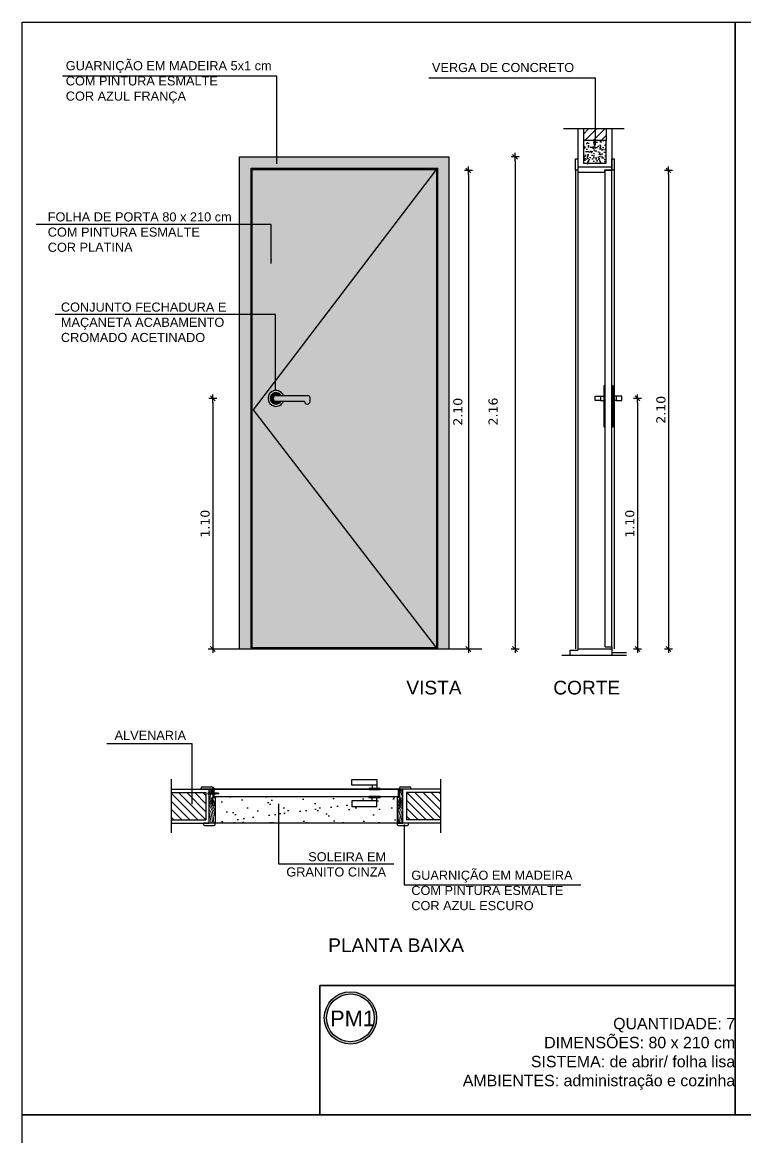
# Model space of a CAD drawing. Header units: inches. Extents: x 48 to 253, y 44 to 126.
# Drawn here: x 116.724 to 119.895, y 82.852 to 87.744 of the extents above; entities that cross this region are included whole.
import ezdxf

# ---------------------------------------------------------------- set-up
doc = ezdxf.new("R2010")
doc.units = ezdxf.units.IN
doc.header["$LTSCALE"] = 100
doc.header["$MEASUREMENT"] = 0
doc.linetypes.add('HIDDEN2', pattern=[0.1875, 0.125, -0.0625])
for name, color, linetype in [('01', 1, 'Continuous'), ('0_HATCH', 1, 'Continuous'), ('252', 252, 'Continuous'), ('A-01', 3, 'Continuous'), ('A-ALV', 6, 'Continuous'), ('A-ESQ', 1, 'Continuous'), ('A-HACH', 7, 'Continuous'), ('A-PERFIL', 3, 'Continuous'), ('A-REV', 2, 'Continuous'), ('A-SOLEIRA', 1, 'Continuous'), ('AR-TXT', 1, 'Continuous'), ('ARQ-CTA-1_025', 1, 'Continuous'), ('ARQ-SMB-1_025', 1, 'Continuous'), ('ARQ-TXT-1_025', 2, 'Continuous'), ('ARQ-TXT-1_200', 6, 'Continuous'), ('ARQ_CORTE2', 1, 'Continuous'), ('ARQ_ESQUADRIA', 2, 'Continuous'), ('TEXTO', 3, 'Continuous')]:
    doc.layers.add(name, color=color, linetype=linetype)
doc.layers.add('HAT', color=8, linetype='Continuous', lineweight=15)
doc.layers.add('REV-FNDE', color=1, linetype='Continuous', lineweight=30)
doc.styles.add('A16-E50', font='arial.ttf', dxfattribs={"height": 0.08})
doc.styles.add('ESC-50-A20', font='arial.ttf', dxfattribs={"height": 0.1})
doc.styles.add('FNDE Texto Cota 0025', font='verdana.ttf', dxfattribs={"height": 0.04})
doc.dimstyles.new('FNDE 1-0025', dxfattribs={"dimscale": 5, "dimtxt": 0.04, "dimasz": 0.0035, "dimexe": 0.15, "dimexo": 0.15, "dimgap": 0.0025, "dimtad": 1, "dimzin": 1, "dimdsep": 46, "dimtxsty": 'FNDE Texto Cota 0025', "dimblk": 'tic', "dimcen": 0.015, "dimdle": 0.15, "dimse1": 1, "dimse2": 1, "dimclrd": 251, "dimclre": 251, "dimclrt": 256, "dimaunit": 1, "dimadec": 3, "dimazin": 0, "dimtfac": 1, "dimtix": 1, "dimtmove": 2, "dimatfit": 3, "dimfxl": 0.15, "dimtvp": 1, "dimtolj": 1, "dimtzin": 0, "dimarcsym": 0})
pattern_1 = [(50, (48.129998, 175.930662), (0.035863009, -0.003137607), [0.00375, -0.04125]), (355, (48.129998, 175.930662), (-0.006937567, 0.037609607), [0.003, -0.033]), (100.4514, (48.132987, 175.9304), (0.028925469, 0.034471977), [0.00318701, -0.035057106]), (46.1842, (48.13, 175.94066), (0.053362052, -0.00827595), [0.005625, -0.061875]), (96.6356, (48.134445, 175.93997), (0.046733135, 0.048705894), [0.004780514, -0.05258565]), (351.1842, (48.13, 175.94066), (0.046733097, 0.04870593), [0.0045, -0.0495]), (21, (48.134998, 175.938162), (0.0298453526, -0.0201309445), [0.00375, -0.04125]), (326, (48.134998, 175.938162), (0.012165767, 0.036257502), [0.003, -0.033]), (71.4514, (48.137485, 175.936484), (0.042011131, 0.016126525), [0.00318701, -0.035057106]), (37.5, (48.129998, 175.930662), (0.0006079928, 0.0166446927), [0, -0.0326, 0, -0.0335, 0, -0.033125]), (7.5, (48.129998, 175.930662), (0.013153477, 0.0197205856), [0, -0.0191, 0, -0.03185, 0, -0.012625]), (327.5, (48.118848, 175.930662), (0.0266911218, -0.0011277436), [0, -0.0125, 0, -0.039, 0, -0.05175]), (317.5, (48.113848, 175.930662), (0.0291593085, 0.005005249), [0, -0.01625, 0, -0.0259, 0, -0.03675])]

# ---------------------------------------------------------------- blocks, each defined once
blk = doc.blocks.new('tic')
at = {"color": 251}
for p, q in [((-1, 0), (1, 0)), ((0, -1), (0, 1))]:
    blk.add_line(p, q, dxfattribs=at)
blk.add_line((-0.6, -0.6), (0.6, 0.6))
blk = doc.blocks.new('*D45')
at = {"layer": 'ARQ-CTA-1_025', "color": 251, "lineweight": -2}
blk.add_line((118.6822, 87.0758), (118.6822, 85.0108), dxfattribs=at)
at = {"layer": 'DEFPOINTS', "color": 0}
for p in [(118.5382, 87.0933), (118.5382, 84.9933), (118.6822, 84.9933)]:
    blk.add_point(p, dxfattribs=at)
at = {"layer": 'ARQ-CTA-1_025', "color": 251, "lineweight": -2, "xscale": 0.0175, "yscale": 0.0175, "zscale": 0.0175}
for p, rotation in [((118.6822, 87.0933), 90), ((118.6822, 84.9933), 270)]:
    blk.add_blockref('tic', p, dxfattribs=dict(at, rotation=rotation))
at = {"layer": 'ARQ-CTA-1_025', "insert": (118.6363, 86.0346), "char_height": 0.04, "attachment_point": 5, "rotation": 90, "style": 'FNDE Texto Cota 0025'}
blk.add_mtext('\\A1;2.10', dxfattribs=at)
blk = doc.blocks.new('*D46')
at = {"layer": 'ARQ-CTA-1_025', "color": 251, "lineweight": -2}
blk.add_line((117.5602, 86.0758), (117.5602, 85.0108), dxfattribs=at)
at = {"layer": 'DEFPOINTS', "color": 0}
for p in [(117.8277, 86.0933), (117.5602, 84.9933), (117.6377, 84.9933)]:
    blk.add_point(p, dxfattribs=at)
at = {"layer": 'ARQ-CTA-1_025', "color": 251, "lineweight": -2, "xscale": 0.0175, "yscale": 0.0175, "zscale": 0.0175}
for p, rotation in [((117.5602, 86.0933), 90), ((117.5602, 84.9933), 270)]:
    blk.add_blockref('tic', p, dxfattribs=dict(at, rotation=rotation))
at = {"layer": 'ARQ-CTA-1_025', "insert": (117.5268, 85.5433), "char_height": 0.04, "attachment_point": 5, "rotation": 90, "style": 'FNDE Texto Cota 0025'}
blk.add_mtext('\\A1;1.10', dxfattribs=at)
blk = doc.blocks.new('gf')
at = {"layer": 'ARQ_ESQUADRIA'}
blk.add_lwpolyline([(96.2233, 35.8294), (96.2233, 35.7164), (96.1983, 35.7164), (96.1983, 35.8664), (96.2133, 35.8664), (96.2133, 35.8294)], close=True, dxfattribs=at)
at = {"layer": 'HAT'}
for points in [[(96.2038, 35.8664), (96.2035, 35.8633), (96.199, 35.844), (96.1983, 35.8387)], [(96.2089, 35.8664), (96.2053, 35.8454), (96.2018, 35.8344), (96.2022, 35.8209), (96.2051, 35.8071), (96.2122, 35.7953), (96.2212, 35.7784), (96.2233, 35.7687)], [(96.2127, 35.8664), (96.2104, 35.8486), (96.2133, 35.8527)], [(96.1983, 35.8161), (96.1988, 35.8108), (96.2049, 35.7966), (96.2142, 35.7805), (96.2197, 35.7654), (96.2218, 35.7518), (96.2233, 35.748)], [(96.1983, 35.7796), (96.1984, 35.7793), (96.2063, 35.7613), (96.2145, 35.7164)], [(96.1985, 35.7954), (96.2014, 35.7882), (96.2106, 35.7723)], [(96.2106, 35.7723), (96.2159, 35.7508), (96.218, 35.7164)], [(96.1983, 35.7638), (96.2012, 35.7534), (96.2072, 35.7164)]]:
    blk.add_lwpolyline(points, dxfattribs=at)
for centre, major_axis, ratio in [((96.2143, 35.8103), (-0.0047, 0.0183), 0.259801), ((96.2149, 35.809), (-0.0047, 0.0154), 0.231808), ((96.2145, 35.8113), (-0.00083, 0.00584), 0.333069)]:
    blk.add_ellipse(centre, major_axis=major_axis, ratio=ratio, start_param=3.141593, end_param=9.424778, dxfattribs=at)
blk = doc.blocks.new('A$C372727FD')
at = {"linetype": 'Continuous'}
for p, q in [((0.0018, 0.0245), (0.002, 0.0223)), ((0.0027, 0.0219), (0.0025, 0.0249)), ((0.0027, 0.0245), (0.0032, 0.0245)), ((0.0029, 0.0223), (0.0034, 0.0223)), ((0.0036, 0.0219), (0.0034, 0.0249)), ((0.0036, 0.0245), (0.0041, 0.0245)), ((0.0038, 0.0223), (0.0043, 0.0223)), ((0.0045, 0.0219), (0.0043, 0.0249)), ((0.0046, 0.0245), (0.005, 0.0245)), ((0.0048, 0.0223), (0.0052, 0.0223)), ((0.0054, 0.0219), (0.0053, 0.0249)), ((0.0055, 0.0245), (0.0059, 0.0245)), ((0.0057, 0.0223), (0.0061, 0.0223)), ((0.0064, 0.0219), (0.0062, 0.0249)), ((0.0064, 0.0245), (0.0069, 0.0245)), ((0.0066, 0.0223), (0.0071, 0.0223)), ((0.0073, 0.0219), (0.0071, 0.0249)), ((0.0073, 0.0245), (0.0078, 0.0245)), ((0.0075, 0.0223), (0.008, 0.0223)), ((0.0082, 0.0219), (0.008, 0.0249)), ((0.0082, 0.0245), (0.0087, 0.0245)), ((0.0084, 0.0223), (0.0089, 0.0223)), ((0.0091, 0.0219), (0.0089, 0.0249)), ((0.0092, 0.0245), (0.0096, 0.0245)), ((0.0094, 0.0223), (0.0098, 0.0223)), ((0.0101, 0.0219), (0.0099, 0.0249)), ((0.0101, 0.0245), (0.0106, 0.0245)), ((0.0103, 0.0223), (0.0107, 0.0223)), ((0.011, 0.0219), (0.0108, 0.0249)), ((0.011, 0.0245), (0.0115, 0.0245)), ((0.0112, 0.0223), (0.0117, 0.0223)), ((0.0119, 0.0219), (0.0117, 0.0249)), ((0.0119, 0.0245), (0.0124, 0.0245)), ((0.0121, 0.0223), (0.0126, 0.0223)), ((0.0128, 0.0219), (0.0126, 0.0249)), ((0.0129, 0.0245), (0.0133, 0.0245)), ((0.013, 0.0223), (0.0135, 0.0223)), ((0.0137, 0.0219), (0.0135, 0.0249)), ((0.0138, 0.0245), (0.0142, 0.0245)), ((0.014, 0.0223), (0.0144, 0.0223)), ((0.0147, 0.0219), (0.0145, 0.0249)), ((0.022, 0.0249), (0.022, 0.0219)), ((0.0274, 0.0219), (0.0274, 0.0249)), ((0.0347, 0.0249), (0.0349, 0.0219)), ((0.0354, 0.0245), (0.0349, 0.0245)), ((0.0356, 0.0223), (0.0351, 0.0223)), ((0.0356, 0.0249), (0.0358, 0.0219)), ((0.0363, 0.0245), (0.0358, 0.0245)), ((0.0365, 0.0223), (0.036, 0.0223)), ((0.0365, 0.0249), (0.0367, 0.0219)), ((0.0372, 0.0245), (0.0368, 0.0245)), ((0.0374, 0.0223), (0.0369, 0.0223)), ((0.0374, 0.0249), (0.0376, 0.0219)), ((0.0381, 0.0245), (0.0377, 0.0245)), ((0.0383, 0.0223), (0.0379, 0.0223)), ((0.0384, 0.0249), (0.0386, 0.0219)), ((0.0391, 0.0245), (0.0386, 0.0245)), ((0.0393, 0.0223), (0.0388, 0.0223)), ((0.0393, 0.0249), (0.0395, 0.0219)), ((0.04, 0.0245), (0.0395, 0.0245)), ((0.0402, 0.0223), (0.0397, 0.0223)), ((0.0402, 0.0249), (0.0404, 0.0219)), ((0.0409, 0.0245), (0.0404, 0.0245)), ((0.0411, 0.0223), (0.0406, 0.0223)), ((0.0411, 0.0249), (0.0413, 0.0219)), ((0.0418, 0.0245), (0.0414, 0.0245)), ((0.042, 0.0223), (0.0416, 0.0223)), ((0.0421, 0.0249), (0.0422, 0.0219)), ((0.0427, 0.0245), (0.0423, 0.0245)), ((0.0429, 0.0223), (0.0425, 0.0223)), ((0.043, 0.0249), (0.0432, 0.0219)), ((0.0437, 0.0245), (0.0432, 0.0245)), ((0.0439, 0.0223), (0.0434, 0.0223)), ((0.0439, 0.0249), (0.0441, 0.0219)), ((0.0446, 0.0245), (0.0441, 0.0245)), ((0.0448, 0.0223), (0.0443, 0.0223)), ((0.0448, 0.0249), (0.045, 0.0219)), ((0.0455, 0.0245), (0.0451, 0.0245)), ((0.0457, 0.0223), (0.0452, 0.0223)), ((0.0457, 0.0249), (0.0459, 0.0219)), ((0.0464, 0.0245), (0.046, 0.0245)), ((0.0466, 0.0223), (0.0462, 0.0223)), ((0.0467, 0.0249), (0.0469, 0.0219)), ((0.0475, 0.0223), (0.0474, 0.0245))]:
    blk.add_line(p, q, dxfattribs=at)
for points in [[(0.0024, 0.0223), (0.002, 0.0223), (0.0018, 0.0219), (0, 0.0234), (0.0016, 0.0249), (0.0018, 0.0245), (0.0023, 0.0245)], [(0.0147, 0.0245), (0.0149, 0.0249), (0.022, 0.0249), (0.024, 0.0269), (0.024, 0.0239), (0.0227, 0.0239), (0.0227, 0.0229), (0.024, 0.0229), (0.024, 0.0199), (0.022, 0.0219), (0.0151, 0.0219), (0.0149, 0.0223)], [(0.0346, 0.0223), (0.0344, 0.0219), (0.0274, 0.0219), (0.0254, 0.0199), (0.0254, 0.0229), (0.0266, 0.0229), (0.0266, 0.0239), (0.0254, 0.0239), (0.0254, 0.0269), (0.0274, 0.0249), (0.0342, 0.0249), (0.0345, 0.0245)], [(0.0469, 0.0245), (0.0474, 0.0245), (0.0476, 0.0249), (0.0493, 0.0234), (0.0478, 0.0219), (0.0475, 0.0223), (0.0471, 0.0223)]]:
    blk.add_lwpolyline(points, dxfattribs=at)
for points in [[(0.0029, 0.0223), (0.0027, 0.0245), (0.0025, 0.0249), (0.0023, 0.0245), (0.0024, 0.0223), (0.0027, 0.0219)], [(0.0038, 0.0223), (0.0036, 0.0245), (0.0034, 0.0249), (0.0032, 0.0245), (0.0034, 0.0223), (0.0036, 0.0219)], [(0.0048, 0.0223), (0.0046, 0.0245), (0.0043, 0.0249), (0.0041, 0.0245), (0.0043, 0.0223), (0.0045, 0.0219)], [(0.0057, 0.0223), (0.0055, 0.0245), (0.0053, 0.0249), (0.005, 0.0245), (0.0052, 0.0223), (0.0054, 0.0219)], [(0.0066, 0.0223), (0.0064, 0.0245), (0.0062, 0.0249), (0.0059, 0.0245), (0.0061, 0.0223), (0.0064, 0.0219)], [(0.0075, 0.0223), (0.0073, 0.0245), (0.0071, 0.0249), (0.0069, 0.0245), (0.0071, 0.0223), (0.0073, 0.0219)], [(0.0084, 0.0223), (0.0082, 0.0245), (0.008, 0.0249), (0.0078, 0.0245), (0.008, 0.0223), (0.0082, 0.0219)], [(0.0094, 0.0223), (0.0092, 0.0245), (0.0089, 0.0249), (0.0087, 0.0245), (0.0089, 0.0223), (0.0091, 0.0219)], [(0.0103, 0.0223), (0.0101, 0.0245), (0.0099, 0.0249), (0.0096, 0.0245), (0.0098, 0.0223), (0.0101, 0.0219)], [(0.0112, 0.0223), (0.011, 0.0245), (0.0108, 0.0249), (0.0106, 0.0245), (0.0107, 0.0223), (0.011, 0.0219)], [(0.0121, 0.0223), (0.0119, 0.0245), (0.0117, 0.0249), (0.0115, 0.0245), (0.0117, 0.0223), (0.0119, 0.0219)], [(0.013, 0.0223), (0.0129, 0.0245), (0.0126, 0.0249), (0.0124, 0.0245), (0.0126, 0.0223), (0.0128, 0.0219)], [(0.014, 0.0223), (0.0138, 0.0245), (0.0135, 0.0249), (0.0133, 0.0245), (0.0135, 0.0223), (0.0137, 0.0219)], [(0.0149, 0.0223), (0.0147, 0.0245), (0.0145, 0.0249), (0.0142, 0.0245), (0.0144, 0.0223), (0.0147, 0.0219)], [(0.0345, 0.0245), (0.0346, 0.0223), (0.0349, 0.0219), (0.0351, 0.0223), (0.0349, 0.0245), (0.0347, 0.0249)], [(0.0354, 0.0245), (0.0356, 0.0223), (0.0358, 0.0219), (0.036, 0.0223), (0.0358, 0.0245), (0.0356, 0.0249)], [(0.0363, 0.0245), (0.0365, 0.0223), (0.0367, 0.0219), (0.0369, 0.0223), (0.0368, 0.0245), (0.0365, 0.0249)], [(0.0372, 0.0245), (0.0374, 0.0223), (0.0376, 0.0219), (0.0379, 0.0223), (0.0377, 0.0245), (0.0374, 0.0249)], [(0.0381, 0.0245), (0.0383, 0.0223), (0.0386, 0.0219), (0.0388, 0.0223), (0.0386, 0.0245), (0.0384, 0.0249)], [(0.0391, 0.0245), (0.0393, 0.0223), (0.0395, 0.0219), (0.0397, 0.0223), (0.0395, 0.0245), (0.0393, 0.0249)], [(0.04, 0.0245), (0.0402, 0.0223), (0.0404, 0.0219), (0.0406, 0.0223), (0.0404, 0.0245), (0.0402, 0.0249)], [(0.0409, 0.0245), (0.0411, 0.0223), (0.0413, 0.0219), (0.0416, 0.0223), (0.0414, 0.0245), (0.0411, 0.0249)], [(0.0418, 0.0245), (0.042, 0.0223), (0.0422, 0.0219), (0.0425, 0.0223), (0.0423, 0.0245), (0.0421, 0.0249)], [(0.0427, 0.0245), (0.0429, 0.0223), (0.0432, 0.0219), (0.0434, 0.0223), (0.0432, 0.0245), (0.043, 0.0249)], [(0.0437, 0.0245), (0.0439, 0.0223), (0.0441, 0.0219), (0.0443, 0.0223), (0.0441, 0.0245), (0.0439, 0.0249)], [(0.0446, 0.0245), (0.0448, 0.0223), (0.045, 0.0219), (0.0452, 0.0223), (0.0451, 0.0245), (0.0448, 0.0249)], [(0.0455, 0.0245), (0.0457, 0.0223), (0.0459, 0.0219), (0.0462, 0.0223), (0.046, 0.0245), (0.0457, 0.0249)], [(0.0464, 0.0245), (0.0466, 0.0223), (0.0469, 0.0219), (0.0471, 0.0223), (0.0469, 0.0245), (0.0467, 0.0249)]]:
    blk.add_lwpolyline(points, close=True, dxfattribs=at)
at = {"linetype": 'HIDDEN2', "ltscale": 0.035}
for points in [[(0.0222, 0.004), (0.0222, 0.039), (0.0234, 0.039)], [(0.0271, 0.004), (0.0271, 0.039), (0.0259, 0.039)]]:
    blk.add_lwpolyline(points, dxfattribs=at)
for points in [[(0.0234, 0.039), (0.024, 0.039), (0.024, 0.0048)], [(0.0259, 0.039), (0.0254, 0.039), (0.0254, 0.0048)]]:
    blk.add_lwpolyline(points)
for radius in [0.0037, 0.0033]:
    blk.add_circle((0.0247, 0.0012), radius)
blk = doc.blocks.new('*D50')
at = {"layer": 'ARQ-CTA-1_025', "color": 251, "lineweight": -2}
blk.add_line((118.887, 87.1358), (118.887, 85.0108), dxfattribs=at)
at = {"layer": 'DEFPOINTS', "color": 0}
for p in [(118.5982, 87.1533), (118.693, 84.9933), (118.887, 84.9933)]:
    blk.add_point(p, dxfattribs=at)
at = {"layer": 'ARQ-CTA-1_025', "color": 251, "lineweight": -2, "xscale": 0.0175, "yscale": 0.0175, "zscale": 0.0175}
for p, rotation in [((118.887, 87.1533), 90), ((118.887, 84.9933), 270)]:
    blk.add_blockref('tic', p, dxfattribs=dict(at, rotation=rotation))
at = {"layer": 'ARQ-CTA-1_025', "insert": (118.7912, 86.0357), "char_height": 0.04, "attachment_point": 5, "rotation": 90, "style": 'FNDE Texto Cota 0025'}
blk.add_mtext('\\A1;2.16', dxfattribs=at)
blk = doc.blocks.new('*D51')
at = {"layer": 'ARQ-CTA-1_025', "color": 251, "lineweight": -2}
blk.add_line((119.4244, 86.0758), (119.4244, 85.0108), dxfattribs=at)
at = {"layer": 'DEFPOINTS', "color": 0}
for p in [(119.3558, 86.0933), (119.3121, 84.9933), (119.4244, 84.9933)]:
    blk.add_point(p, dxfattribs=at)
at = {"layer": 'ARQ-CTA-1_025', "color": 251, "lineweight": -2, "xscale": 0.0175, "yscale": 0.0175, "zscale": 0.0175}
for p, rotation in [((119.4244, 86.0933), 90), ((119.4244, 84.9933), 270)]:
    blk.add_blockref('tic', p, dxfattribs=dict(at, rotation=rotation))
at = {"layer": 'ARQ-CTA-1_025', "insert": (119.3911, 85.5433), "char_height": 0.04, "attachment_point": 5, "rotation": 90, "style": 'FNDE Texto Cota 0025'}
blk.add_mtext('\\A1;1.10', dxfattribs=at)
blk = doc.blocks.new('*D55')
at = {"layer": 'ARQ-CTA-1_025', "color": 251, "lineweight": -2}
blk.add_line((119.561, 87.0758), (119.561, 85.0108), dxfattribs=at)
at = {"layer": 'DEFPOINTS', "color": 0}
for p in [(119.2397, 87.0933), (119.2397, 84.9933), (119.561, 84.9933)]:
    blk.add_point(p, dxfattribs=at)
at = {"layer": 'ARQ-CTA-1_025', "color": 251, "lineweight": -2, "xscale": 0.0175, "yscale": 0.0175, "zscale": 0.0175}
for p, rotation in [((119.561, 87.0933), 90), ((119.561, 84.9933), 270)]:
    blk.add_blockref('tic', p, dxfattribs=dict(at, rotation=rotation))
at = {"layer": 'ARQ-CTA-1_025', "insert": (119.5276, 86.0433), "char_height": 0.04, "attachment_point": 5, "rotation": 90, "style": 'FNDE Texto Cota 0025'}
blk.add_mtext('\\A1;2.10', dxfattribs=at)

msp = doc.modelspace()

# ---------------------------------------------------------------- hatches: boundary and pattern name
at = {"layer": '01'}
for points in [[(117.8594, 86.1058), (117.8704, 86.1058, 5.415339), (117.8704, 86.0808), (117.8594, 86.0808, -3.732051)], [(117.9627, 86.0808, 1), (117.9877, 86.0808), (117.9877, 86.0958, 0.414214), (117.9777, 86.1058), (117.8377, 86.1058, 1), (117.8377, 86.0808)]]:
    msp.add_hatch(color=250, dxfattribs=at).paths.add_polyline_path(points)
msp.add_hatch(color=250, dxfattribs=at).paths.add_polyline_path([(117.8377, 86.1058), (117.8594, 86.1058, 3.732051), (117.8594, 86.0808), (117.8377, 86.0808, -1)], flags=17)
at = {"layer": '0_HATCH'}
msp.add_hatch(color=160, dxfattribs=at).paths.add_polyline_path([(118.5982, 87.1533), (117.6782, 87.1533), (117.6782, 84.9933), (117.7282, 84.9933), (117.7282, 87.1033), (118.5482, 87.1033), (118.5482, 84.9933), (118.5982, 84.9933)])
at = {"layer": '252'}
h = msp.add_hatch(dxfattribs=at)
h.set_pattern_fill('ANSI31', color=252, scale=0.2, style=0)
h.set_pattern_definition([(45, (100.360623, 81.084442), (-0.01767767, 0.01767767), [])])
h.paths.add_polyline_path([(119.2871, 87.2764), (119.1871, 87.2764), (119.1871, 87.2253), (119.2871, 87.2253)])
h = msp.add_hatch(dxfattribs=at)
h.set_pattern_fill('AR-CONC,_O', color=252, scale=0.005)
h.set_pattern_definition(pattern_1)
edge = h.paths.add_edge_path()
edge.add_line((119.2871, 87.2253), (119.1871, 87.2253))
edge.add_line((119.1871, 87.2253), (119.1871, 87.125))
edge.add_line((119.1871, 87.125), (119.2268, 87.125))
edge.add_line((119.2268, 87.125), (119.2282, 87.1255))
edge.add_line((119.2282, 87.1255), (119.2173, 87.1553))
edge.add_line((119.2173, 87.1553), (119.2135, 87.1539))
edge.add_line((119.2135, 87.1539), (119.2106, 87.1619))
edge.add_line((119.2106, 87.1619), (119.2144, 87.1633))
edge.add_line((119.2144, 87.1633), (119.208, 87.181))
edge.add_arc((119.2075, 87.1808), 0.0005, 20, 109.9999)
edge.add_line((119.2073, 87.1813), (119.203, 87.1797))
edge.add_line((119.203, 87.1797), (119.2003, 87.1778))
edge.add_line((119.2003, 87.1778), (119.2065, 87.1851))
edge.add_line((119.2065, 87.1851), (119.2062, 87.186))
edge.add_arc((119.2069, 87.1862), 0.00075, 20, 195.5558, ccw=False)
edge.add_line((119.2076, 87.1864), (119.2079, 87.1857))
edge.add_line((119.2079, 87.1857), (119.2173, 87.184))
edge.add_line((119.2173, 87.184), (119.214, 87.1837))
edge.add_line((119.214, 87.1837), (119.2097, 87.1821))
edge.add_arc((119.2099, 87.1817), 0.0005, 110.0001, 200)
edge.add_line((119.2094, 87.1815), (119.2156, 87.1643))
edge.add_arc((119.2161, 87.1645), 0.0005, 200, 290.0001)
edge.add_line((119.2163, 87.164), (119.2196, 87.1652))
edge.add_line((119.2196, 87.1652), (119.2218, 87.1591))
edge.add_line((119.2218, 87.1591), (119.218, 87.1577))
edge.add_line((119.218, 87.1577), (119.2282, 87.1298))
edge.add_arc((119.2287, 87.13), 0.0005, 200, 290.0001)
edge.add_line((119.2288, 87.1295), (119.2321, 87.1307))
edge.add_line((119.2321, 87.1307), (119.2342, 87.125))
edge.add_line((119.2342, 87.125), (119.2871, 87.1253))
edge.add_line((119.2871, 87.1253), (119.2871, 87.2253))
h = msp.add_hatch(dxfattribs=at)
h.set_pattern_fill('AR-CONC,_O', color=252, scale=0.005)
h.set_pattern_definition(pattern_1)
edge = h.paths.add_edge_path()
edge.add_line((119.2871, 87.2253), (119.1871, 87.2253))
edge.add_line((119.1871, 87.2253), (119.1871, 87.125))
edge.add_line((119.1871, 87.125), (119.2268, 87.125))
edge.add_line((119.2268, 87.125), (119.2282, 87.1255))
edge.add_line((119.2282, 87.1255), (119.2173, 87.1553))
edge.add_line((119.2173, 87.1553), (119.2135, 87.1539))
edge.add_line((119.2135, 87.1539), (119.2106, 87.1619))
edge.add_line((119.2106, 87.1619), (119.2144, 87.1633))
edge.add_line((119.2144, 87.1633), (119.208, 87.181))
edge.add_arc((119.2075, 87.1808), 0.0005, 20, 109.9999)
edge.add_line((119.2073, 87.1813), (119.203, 87.1797))
edge.add_line((119.203, 87.1797), (119.2003, 87.1778))
edge.add_line((119.2003, 87.1778), (119.2065, 87.1851))
edge.add_line((119.2065, 87.1851), (119.2062, 87.186))
edge.add_arc((119.2069, 87.1862), 0.00075, 20, 195.5558, ccw=False)
edge.add_line((119.2076, 87.1864), (119.2079, 87.1857))
edge.add_line((119.2079, 87.1857), (119.2173, 87.184))
edge.add_line((119.2173, 87.184), (119.214, 87.1837))
edge.add_line((119.214, 87.1837), (119.2097, 87.1821))
edge.add_arc((119.2099, 87.1817), 0.0005, 110.0001, 200)
edge.add_line((119.2094, 87.1815), (119.2156, 87.1643))
edge.add_arc((119.2161, 87.1645), 0.0005, 200, 290.0001)
edge.add_line((119.2163, 87.164), (119.2196, 87.1652))
edge.add_line((119.2196, 87.1652), (119.2218, 87.1591))
edge.add_line((119.2218, 87.1591), (119.218, 87.1577))
edge.add_line((119.218, 87.1577), (119.2282, 87.1298))
edge.add_arc((119.2287, 87.13), 0.0005, 200, 290.0001)
edge.add_line((119.2288, 87.1295), (119.2321, 87.1307))
edge.add_line((119.2321, 87.1307), (119.2342, 87.125))
edge.add_line((119.2342, 87.125), (119.2871, 87.1253))
edge.add_line((119.2871, 87.1253), (119.2871, 87.2253))
h = msp.add_hatch(dxfattribs=at)
h.set_pattern_fill('ANSI31', color=252, scale=0.2, style=0)
h.set_pattern_definition([(315, (100.379986, 87.781357), (-0.01767767, -0.01767767), [])])
h.paths.add_polyline_path([(117.53, 84.2428), (117.53, 84.3628), (117.3789, 84.3628), (117.3789, 84.2428)])
h = msp.add_hatch(dxfattribs=at)
h.set_pattern_fill('ANSI31', color=252, scale=0.2, style=0)
h.set_pattern_definition([(315, (100.179986, 87.781357), (-0.01767767, -0.01767767), [])])
h.paths.add_polyline_path([(118.41, 84.3628), (118.5611, 84.3628), (118.5611, 84.2428), (118.41, 84.2428)])
at = {"layer": 'A-HACH'}
h = msp.add_hatch(dxfattribs=at)
h.set_pattern_fill('AR-SAND', color=251, scale=0.002, style=0)
h.set_pattern_definition([(37.5, (117.55999, 84.23052), (-0.0032, 0.097883), [0, -0.077216, 0, -0.08636, 0, -0.08255]), (7.5, (117.55999, 84.23052), (0.089905, 0.143365), [0, -0.041656, 0, -0.069596, 0, -0.02667]), (327.5, (117.49751, 84.23052), (0.1581985, 0.0002874), [0, -0.0254, 0, -0.09144, 0, -0.11938]), (317.5, (117.49751, 84.23052), (0.152711, 0.044586), [0, -0.0127, 0, -0.059944, 0, -0.06858])])
h.paths.add_polyline_path([(117.57, 84.2278), (118.37, 84.2278), (118.37, 84.3408), (118.38, 84.3408), (118.38, 84.3778), (118.295, 84.3778), (118.295, 84.3758), (118.375, 84.3758), (118.375, 84.3458), (118.295, 84.3458), (118.295, 84.3408), (118.2805, 84.3408), (118.2805, 84.3263), (118.2805, 84.3021), (118.1704, 84.3021), (118.1704, 84.3263), (118.2605, 84.3263), (118.2605, 84.3408), (118.245, 84.3408), (118.245, 84.3458), (117.565, 84.3458), (117.565, 84.3758), (118.245, 84.3758), (118.245, 84.3778), (117.5649, 84.3779, -0.378465), (117.56, 84.3779), (117.56, 84.3408), (117.57, 84.3408)])
at = {"layer": 'AR-TXT'}
h = msp.add_hatch(color=252, dxfattribs=at)
edge = h.paths.add_edge_path()
edge.add_arc((118.1646, 83.3737), 0.1148, 0, 360)
edge = h.paths.add_edge_path(flags=17)
edge.add_arc((118.1646, 83.3737), 0.1048, 0, 360)
at = {"layer": 'ARQ-TXT-1_200', "linetype": 'Continuous'}
h = msp.add_hatch(color=253, dxfattribs=at)
h.paths.add_polyline_path([(118.5432, 87.0983), (117.7332, 87.0983), (117.7332, 84.9983), (118.5432, 84.9983)])
h.paths.add_polyline_path([(117.9627, 86.0808), (117.8704, 86.0808, -5.415339), (117.8704, 86.1058), (117.9777, 86.1058, -0.414214), (117.9877, 86.0958), (117.9877, 86.0808, -1)], flags=16)

# ---------------------------------------------------------------- linework, layer by layer
at = {"color": 3}
for p, q in [((117.8377, 86.1058), (117.9777, 86.1058)), ((117.8377, 86.0808), (117.9627, 86.0808)), ((117.9877, 86.0808), (117.9877, 86.0958))]:
    msp.add_line(p, q, dxfattribs=at)
for centre, radius, start, end in [((117.8377, 86.0933), 0.035, 20.9248, 339.0752), ((117.8377, 86.0933), 0.025, 30, 330), ((117.8377, 86.0933), 0.0125, 90, 270), ((117.9752, 86.0808), 0.0125, 180, 0), ((117.9777, 86.0958), 0.01, 0, 90)]:
    msp.add_arc(centre, radius, start, end, dxfattribs=at)
at = {"layer": 'A-01', "color": 5}
for p, q in [((119.1871, 87.2764), (119.1871, 87.2253)), ((119.2871, 87.2764), (119.2871, 87.2253)), ((117.3789, 84.3628), (117.53, 84.3628)), ((117.53, 84.3628), (117.53, 84.2428)), ((118.5611, 84.3628), (118.41, 84.3628)), ((118.41, 84.3628), (118.41, 84.2428)), ((117.3789, 84.2428), (117.53, 84.2428)), ((118.5611, 84.2428), (118.41, 84.2428))]:
    msp.add_line(p, q, dxfattribs=at)
at = {"layer": 'A-01', "color": 1}
for p, q in [((117.6782, 87.1533), (118.5982, 87.1533)), ((117.6782, 84.9933), (117.6782, 87.1533)), ((118.5982, 84.9933), (118.5982, 87.1533)), ((117.7282, 87.1033), (118.5482, 87.1033)), ((117.7282, 84.9933), (117.7282, 87.1033)), ((118.5482, 84.9933), (118.5482, 87.1033)), ((119.1521, 87.0953), (119.1521, 84.9933)), ((119.1621, 87.0953), (119.1621, 84.9907)), ((119.3221, 87.0953), (119.3221, 84.9933)), ((119.2625, 86.1033), (119.2771, 86.1033)), ((119.2625, 86.0833), (119.2771, 86.0833)), ((119.3316, 86.1033), (119.3171, 86.1033)), ((119.3316, 86.0833), (119.3171, 86.0833)), ((119.3121, 85.0033), (119.3121, 84.9933))]:
    msp.add_line(p, q, dxfattribs=at)
at = {"layer": 'A-01', "color": 5}
msp.add_lwpolyline([(119.1871, 87.1253), (119.2871, 87.1253), (119.2871, 87.2253), (119.1871, 87.2253)], close=True, dxfattribs=at)
at = {"layer": 'A-01', "color": 1, "flags": 128}
for points in [[(119.2771, 86.1483), (119.2771, 85.9683), (119.2821, 85.9683), (119.2821, 86.1483)], [(119.3121, 86.1483), (119.3121, 85.9683), (119.3171, 85.9683), (119.3171, 86.1483)], [(119.2625, 86.0833), (119.2383, 86.0833), (119.2383, 86.1033), (119.2625, 86.1033)], [(119.3316, 86.0833), (119.3558, 86.0833), (119.3558, 86.1033), (119.3316, 86.1033)]]:
    msp.add_lwpolyline(points, close=True, dxfattribs=at)
at = {"layer": 'A-ALV'}
for p, q in [((119.3656, 87.2764), (119.0994, 87.2764)), ((119.0924, 84.9665), (119.3764, 84.9665)), ((117.3789, 84.1863), (117.3789, 84.4221)), ((118.5611, 84.1863), (118.5611, 84.4221))]:
    msp.add_line(p, q, dxfattribs=at)
at = {"layer": 'A-ALV', "color": 5}
for p, q in [((119.1272, 84.9879), (119.1621, 84.9879)), ((119.1272, 84.9879), (119.1272, 84.9665)), ((119.1621, 84.9933), (119.3121, 84.9933)), ((119.1621, 84.9933), (119.1621, 84.9879)), ((119.3121, 84.9933), (119.3121, 84.9665)), ((119.3121, 84.9772), (119.3764, 84.9772))]:
    msp.add_line(p, q, dxfattribs=at)
at = {"layer": 'A-ESQ', "color": 2}
for p, q in [((117.7332, 84.9983), (117.7332, 87.0983)), ((117.7332, 87.0983), (118.5432, 87.0983)), ((118.5432, 84.9983), (118.5432, 87.0983)), ((118.5432, 84.9983), (117.7332, 84.9983))]:
    msp.add_line(p, q, dxfattribs=at)
at = {"layer": 'A-ESQ', "color": 6}
msp.add_line((117.5405, 84.9933), (118.741, 84.9933), dxfattribs=at)
at = {"layer": 'A-PERFIL'}
for p, q in [((119.3121, 87.1453), (119.3121, 87.0953)), ((117.56, 84.3828), (117.56, 84.3778)), ((118.2605, 84.3954), (118.2605, 84.3808)), ((118.2805, 84.3954), (118.2805, 84.3808)), ((118.2605, 84.3263), (118.2605, 84.3408)), ((118.2805, 84.3263), (118.2805, 84.3408))]:
    msp.add_line(p, q, dxfattribs=at)
at = {"layer": 'A-PERFIL', "color": 2}
for p, q in [((119.2821, 85.0033), (119.2821, 87.0933)), ((119.3121, 85.0033), (119.3121, 87.0933)), ((119.2821, 85.0033), (119.3121, 85.0033))]:
    msp.add_line(p, q, dxfattribs=at)
at = {"layer": 'A-PERFIL', "flags": 128}
for points in [[(118.1704, 84.3954), (118.1704, 84.4195), (118.2805, 84.4195), (118.2805, 84.3954)], [(118.295, 84.3808), (118.245, 84.3808), (118.245, 84.3758), (118.295, 84.3758)], [(118.1704, 84.3263), (118.1704, 84.3021), (118.2805, 84.3021), (118.2805, 84.3263)], [(118.295, 84.3458), (118.245, 84.3458), (118.245, 84.3408), (118.295, 84.3408)]]:
    msp.add_lwpolyline(points, close=True, dxfattribs=at)
msp.add_lwpolyline([(117.565, 84.3458), (118.375, 84.3458), (118.375, 84.3758), (117.565, 84.3758), (117.565, 84.3458)], dxfattribs=at)
at = {"layer": 'A-REV'}
for p, q in [((119.1621, 87.2764), (119.1621, 87.1103)), ((119.3121, 87.2764), (119.3121, 87.1103)), ((119.1621, 87.1103), (119.3121, 87.1103)), ((119.2801, 87.0953), (119.2801, 87.0853)), ((119.3121, 87.0953), (119.2801, 87.0953)), ((119.3121, 87.0933), (119.2821, 87.0933)), ((119.2801, 87.0853), (119.1621, 87.0853)), ((117.3789, 84.3778), (117.545, 84.3778)), ((117.51, 84.3778), (117.51, 84.3828)), ((117.56, 84.3778), (117.51, 84.3778)), ((117.515, 84.3878), (117.555, 84.3878)), ((118.38, 84.3778), (118.38, 84.3828)), ((118.43, 84.3778), (118.38, 84.3778)), ((118.385, 84.3878), (118.425, 84.3878)), ((118.5611, 84.3778), (118.395, 84.3778)), ((118.43, 84.3828), (118.43, 84.3778)), ((117.3789, 84.2278), (117.545, 84.2278)), ((117.57, 84.2278), (117.52, 84.2278)), ((117.52, 84.2278), (117.52, 84.2228)), ((117.525, 84.2178), (117.565, 84.2178)), ((117.57, 84.2228), (117.57, 84.2278)), ((118.42, 84.2278), (118.37, 84.2278)), ((118.37, 84.2278), (118.37, 84.2228)), ((118.375, 84.2178), (118.415, 84.2178)), ((118.5611, 84.2278), (118.395, 84.2278)), ((118.42, 84.2228), (118.42, 84.2278))]:
    msp.add_line(p, q, dxfattribs=at)
for points in [[(119.1521, 87.1453), (119.1621, 87.1453), (119.1621, 87.0953), (119.1521, 87.0953)], [(119.3121, 87.1453), (119.3221, 87.1453), (119.3221, 87.0953), (119.3121, 87.0953)]]:
    msp.add_lwpolyline(points, close=True, dxfattribs=at)
for centre, start, end in [((117.515, 84.3828), 90, 180), ((117.555, 84.3828), 0, 90), ((118.385, 84.3828), 90, 180), ((118.425, 84.3828), 0, 90), ((117.525, 84.2228), 180, 270), ((117.565, 84.2228), 270, 0), ((118.375, 84.2228), 180, 270), ((118.415, 84.2228), 270, 0)]:
    msp.add_arc(centre, 0.005, start, end, dxfattribs=at)
at = {"layer": 'A-SOLEIRA'}
for p, q in [((118.38, 84.3778), (117.56, 84.3779)), ((118.37, 84.2278), (117.57, 84.2278))]:
    msp.add_line(p, q, dxfattribs=at)
at = {"layer": 'AR-TXT', "color": 252}
for radius in [0.1148, 0.1048]:
    msp.add_circle((118.1646, 83.3737), radius, dxfattribs=at)
at = {"layer": 'ARQ-SMB-1_025', "ltscale": 10}
for points in [[(116.7241, 87.7445), (119.8533, 87.7445), (119.8533, 82.9478), (116.7241, 82.9478)], [(119.8533, 87.7445), (122.9825, 87.7445), (122.9825, 82.9478), (119.8533, 82.9478)], [(116.7241, 82.9478), (120.466, 82.9478), (120.466, 78.1512), (116.7241, 78.1512)]]:
    msp.add_lwpolyline(points, close=True, dxfattribs=at)
at = {"layer": 'ARQ_CORTE2'}
msp.add_lwpolyline([(119.1871, 87.1253), (119.2871, 87.1253), (119.2871, 87.2253), (119.1871, 87.2253)], close=True, dxfattribs=at)
msp.add_lwpolyline([(119.1871, 87.1253), (119.2871, 87.1253), (119.2871, 87.2253), (119.1871, 87.2253)], close=True, dxfattribs=at)
at = {"layer": 'ARQ_ESQUADRIA', "color": 8, "linetype": 'HIDDEN2', "ltscale": 0.5}
for p, q in [((118.5382, 87.0933), (117.7382, 86.0433)), ((117.7382, 86.0433), (118.5382, 85.0033))]:
    msp.add_line(p, q, dxfattribs=at)
at = {"layer": 'REV-FNDE', "color": 252, "ltscale": 10}
msp.add_lwpolyline([(118.0298, 83.5163), (119.8533, 83.5163), (119.8533, 82.9478), (118.0298, 82.9478)], close=True, dxfattribs=at)
at = {"layer": 'TEXTO', "color": 1}
msp.add_line((119.8533, 83.4322), (119.8533, 87.7445), dxfattribs=at)

# ---------------------------------------------------------------- block references
msp.add_blockref('gf', (21.3467, 48.5114))
at = {"xscale": -1}
msp.add_blockref('gf', (214.5933, 48.5114), dxfattribs=at)
at = {"layer": 'ARQ-CTA-1_025', "xscale": -1, "rotation": 180}
msp.add_blockref('A$C372727FD', (117.5378, 84.3819), dxfattribs=at)

# ---------------------------------------------------------------- texts
at = {"layer": 'AR-TXT', "color": 2, "style": 'A16-E50'}
msp.add_attdef('PM1', (118.0755, 83.3372), '', height=0.0684, dxfattribs=at)
at = {"layer": 'ARQ-TXT-1_025', "char_height": 0.04, "style": 'ESC-50-A20'}
for s, insert, width, attachment_point in [('GUARNIÇÃO EM MADEIRA 5x1 cm\\PCOM PINTURA ESMALTE \\PCOR AZUL FRANÇA', (116.915, 87.5739), 8.528178, 1), ('VERGA DE CONCRETO', (118.5224, 87.5659), 8.528178, 1), ('FOLHA DE PORTA 80 x 210 cm \\PCOM PINTURA ESMALTE\\PCOR PLATINA', (116.8359, 86.9101), 8.528178, 1), ('CONJUNTO FECHADURA E \\PMAÇANETA ACABAMENTO\\PCROMADO ACETINADO ', (116.8936, 86.5141), 8.528178, 1), ('ALVENARIA ', (117.1292, 84.634), 8.528178, 1), ('SOLEIRA EM GRANITO CINZA', (118.3208, 83.9937), 0.4474, 9), ('GUARNIÇÃO EM MADEIRA \\PCOM PINTURA ESMALTE \\PCOR AZUL ESCURO', (118.4317, 84.0199), 8.528178, 1)]:
    msp.add_mtext(s, dxfattribs=dict(at, insert=insert, width=width, attachment_point=attachment_point))
at = {"layer": 'ARQ-TXT-1_025', "color": 3, "char_height": 0.06, "width": 0.782129, "attachment_point": 7, "style": 'ESC-50-A20'}
for s, insert in [('\\pi0.54016;VISTA', (117.8698, 84.7926)), ('\\pi0.49744;CORTE', (118.5576, 84.7926)), ('\\pi0.1922;PLANTA BAIXA', (117.8747, 83.6626))]:
    msp.add_mtext(s, dxfattribs=dict(at, insert=insert))
at = {"layer": 'ARQ-TXT-1_025', "color": 2, "insert": (119.8533, 83.0582), "char_height": 0.05, "width": 1.526801, "attachment_point": 9, "style": 'ESC-50-A20'}
msp.add_mtext('QUANTIDADE: {\\C1;7}\\PDIMENSÕES: {\\C1;80 x 210 cm\\P}SISTEMA: {\\C1;de abrir/ folha lisa\\P}AMBIENTES: {\\C1;administração e cozinha}', dxfattribs=at)

# ---------------------------------------------------------------- dimensions: what is measured, and where the dimension line sits
at = {"layer": 'ARQ-CTA-1_025'}
dim = msp.add_linear_dim(base=(118.887, 84.9933), p1=(118.5982, 87.1533), p2=(118.693, 84.9933), angle=90, dimstyle='FNDE 1-0025', dxfattribs=at)
dim.commit()
dim.dimension.update_dxf_attribs({"geometry": '*D50', "text_midpoint": (118.7912, 86.0357), "dimtype": 160})
dim = msp.add_linear_dim(base=(118.6822, 84.9933), p1=(118.5382, 87.0933), p2=(118.5382, 84.9933), angle=90, text='2.10', dimstyle='FNDE 1-0025', dxfattribs=at)
dim.commit()
dim.dimension.update_dxf_attribs({"geometry": '*D45', "text_midpoint": (118.6363, 86.0346), "dimtype": 160})
for base, p1, p2, picture, middle in [((119.561, 84.9933), (119.2397, 87.0933), (119.2397, 84.9933), '*D55', (119.5276, 86.0433)), ((117.5602, 84.9933), (117.8277, 86.0933), (117.6377, 84.9933), '*D46', (117.5268, 85.5433)), ((119.4244, 84.9933), (119.3558, 86.0933), (119.3121, 84.9933), '*D51', (119.3911, 85.5433))]:
    dim = msp.add_linear_dim(base=base, p1=p1, p2=p2, angle=90, dimstyle='FNDE 1-0025', dxfattribs=at)
    dim.commit()
    dim.dimension.update_dxf_attribs({"geometry": picture, "text_midpoint": middle})

# ---------------------------------------------------------------- leaders
at = {"layer": 'ARQ-SMB-1_025', "ltscale": 10}
for points in [[(117.8417, 87.1233), (117.8417, 87.5072), (116.9009, 87.5072)], [(119.24, 87.2054), (119.24, 87.4992), (118.5084, 87.4992)], [(117.8172, 86.6859), (117.8172, 86.8571), (116.7854, 86.8571)], [(117.8355, 86.128), (117.8355, 86.4611), (116.8678, 86.4611)]]:
    msp.add_leader(points, dimstyle='FNDE 1-0025', override={"dimtad": 0}, dxfattribs=at)
for points in [[(117.4697, 84.3125), (117.4697, 84.5773), (117.0957, 84.5773)], [(117.8485, 84.314), (117.8485, 84.0492), (118.3546, 84.0492)], [(118.4006, 84.2224), (118.4006, 83.9576), (119.1757, 83.9576)]]:
    msp.add_leader(points, dimstyle='FNDE 1-0025', dxfattribs=at)

doc.saveas('drawing.dxf')
